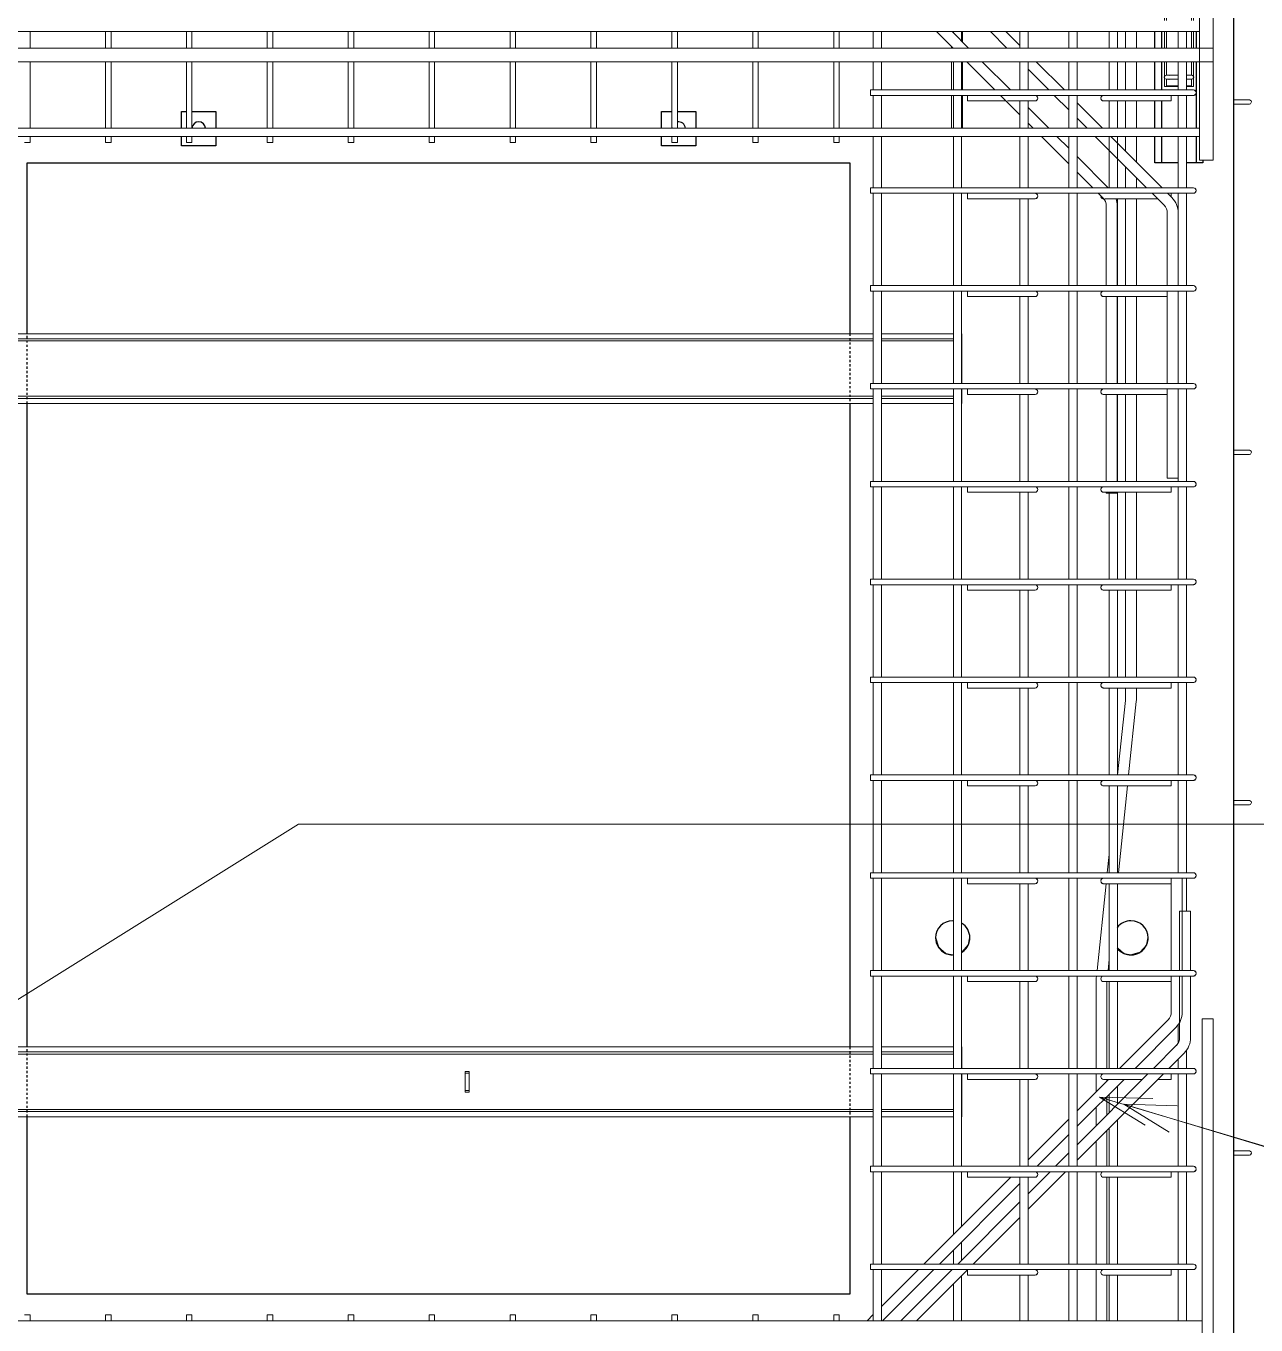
# Model space of a CAD drawing. Header units: millimetres. Extents: x 65441 to 98797, y 2255 to 31386.
# Drawn here: x 68881 to 70675, y 3655 to 5549 of the extents above; entities that cross this region are included whole.
import ezdxf

# ---------------------------------------------------------------- set-up
doc = ezdxf.new("R2010")
doc.units = ezdxf.units.MM
doc.linetypes.add('Dash', pattern=[6.36, 3.18, -3.18])
for name, color, linetype, lineweight in [('A-GENM', 13, 'Continuous', 18), ('A-WALL', 113, 'Continuous', 25), ('A-WALL-HDLN', 110, 'Dash', 25), ('S-BEAM', 12, 'Continuous', 18), ('S-RBAR', 171, 'Continuous', 18), ('S-RBAR-IDEN', 171, 'Continuous', 9)]:
    doc.layers.add(name, color=color, linetype=linetype, lineweight=lineweight)

# ---------------------------------------------------------------- blocks, each defined once
blk = doc.blocks.new('loopbox down bent - Wire Loop-600440-Elevation Front')
at = {"layer": 'A-GENM'}
for p, q in [((70644.6, 3908.8), (70643, 3908.8)), ((70643, 3902.7), (70644.6, 3902.7)), ((70668.9, 3905.8), (70668.1, 3905.8))]:
    blk.add_line(p, q, dxfattribs=at)
at = {"layer": 'A-GENM', "flags": 128}
for points in [[(70644.6, 3908.8), (70656.5, 3908.8), (70664.4, 3908.8), (70665.8, 3908.8)], [(70665.8, 3908.8), (70661.8, 3908.8), (70651.5, 3908.8), (70644.6, 3908.8)], [(70644.6, 3902.7), (70656.5, 3902.7), (70664.4, 3902.7), (70665.8, 3902.7)], [(70665.8, 3902.7), (70661.8, 3902.7), (70651.5, 3902.7), (70644.6, 3902.7)], [(70665.8, 3908.8), (70668.3, 3907.4), (70668.8, 3905.8)], [(70668.8, 3905.8), (70667.4, 3903.2), (70665.8, 3902.7)]]:
    blk.add_lwpolyline(points, dxfattribs=at)
blk = doc.blocks.new('loopbox down bent - Wire Loop-V8-Elevation Front')
at = {"layer": 'A-GENM'}
for p, q in [((70542, 5582.9), (70542, 5557.5)), ((70544.8, 5582.9), (70544.8, 5557.5)), ((70551.5, 5586.2), (70562, 5586.2)), ((70562, 5585.3), (70551.5, 5585.3)), ((70574, 5586.2), (70581.2, 5586.2)), ((70581.2, 5585.3), (70574, 5585.3)), ((70581.2, 5586.2), (70582.8, 5586.2)), ((70581.2, 5586.2), (70581.2, 5557.5)), ((70584, 5586.2), (70582.8, 5586.2)), ((70584, 5557.5), (70584, 5586.2)), ((70542, 5541.5), (70542, 5517.3)), ((70544.8, 5541.5), (70544.8, 5517.3)), ((70581.2, 5541.5), (70581.2, 5517.3)), ((70584, 5517.3), (70584, 5541.5)), ((70542, 5497.3), (70542, 5475.8)), ((70544.8, 5497.3), (70544.8, 5477.7)), ((70581.2, 5497.3), (70581.2, 5477.7)), ((70584, 5473.8), (70584, 5497.3)), ((70542, 5475.7), (70542, 5461.3)), ((70544.5, 5477.8), (70544.7, 5477.8)), ((70581.4, 5477.8), (70581.6, 5477.8)), ((70542.1, 5461.3), (70543.2, 5461.3)), ((70544.8, 5461.3), (70543.2, 5461.3)), ((70544.7, 5471.7), (70544.5, 5471.7)), ((70544.8, 5471.8), (70544.8, 5461.3)), ((70544.8, 5462.1), (70562, 5462.1)), ((70562, 5461.3), (70544.8, 5461.3)), ((70574, 5462.1), (70581.2, 5462.1)), ((70581.2, 5461.3), (70574, 5461.3)), ((70581.2, 5471.8), (70581.2, 5461.3)), ((70582.8, 5461.3), (70581.2, 5461.3)), ((70581.6, 5471.7), (70581.4, 5471.7)), ((70582.8, 5461.3), (70584, 5461.3)), ((70584, 5461.3), (70584, 5473.7))]:
    blk.add_line(p, q, dxfattribs=at)
at = {"layer": 'A-GENM', "flags": 128}
for points in [[(70541.5, 5474.7), (70542.9, 5477.3), (70544.5, 5477.8)], [(70562, 5477.8), (70555.3, 5477.8), (70546.5, 5477.8), (70544.5, 5477.8)], [(70581.6, 5477.8), (70577.6, 5477.8), (70574, 5477.8)], [(70581.6, 5477.8), (70584.1, 5476.4), (70584.6, 5474.7)], [(70544.5, 5471.7), (70542, 5473.1), (70541.5, 5474.7)], [(70544.5, 5471.7), (70548.5, 5471.7), (70558.7, 5471.7), (70562, 5471.7)], [(70574, 5471.7), (70579.6, 5471.7), (70581.6, 5471.7)], [(70584.6, 5474.7), (70583.2, 5472.2), (70581.6, 5471.7)]]:
    blk.add_lwpolyline(points, dxfattribs=at)
at = {"layer": 'A-GENM'}
for start_param, end_param in [(0.108567, 0.261799), (5.759587, 6.174619), (2.879793, 3.101861), (3.255247, 3.349095)]:
    blk.add_ellipse((70548.6, 5474.7), major_axis=(0, 3.04), ratio=0.992467, start_param=start_param, end_param=end_param, dxfattribs=at)
blk = doc.blocks.new('RR spread anchor face based - RR-SA-1_4-160-614768-Elevation Front')
at = {"layer": 'A-GENM'}
for p, q in [((67660, 5602.2), (67660, 5604.7)), ((67660, 5604.7), (67666, 5604.7)), ((67660, 5577.2), (67660, 5602.2)), ((67660, 5602.2), (67666, 5602.2)), ((67666, 5604.7), (67666, 5602.2)), ((67666, 5602.2), (67666, 5577.2)), ((67660, 5574.7), (67660, 5577.2)), ((67660, 5577.2), (67666, 5577.2)), ((67666, 5574.7), (67660, 5574.7)), ((67666, 5577.2), (67666, 5574.7))]:
    blk.add_line(p, q, dxfattribs=at)
blk = doc.blocks.new('M_Linear Stiffener-Channel - C100X8-5344115-Elevation Front')
at = {"layer": 'S-BEAM'}
for p, q in [((68666.4, 4053.2), (68666.4, 4060.7)), ((68666.4, 4060.7), (68681.3, 4060.7)), ((68693.3, 4060.7), (68717.6, 4060.7)), ((68729.6, 4060.7), (68837, 4060.7)), ((68849, 4060.7), (70117, 4060.7)), ((70129, 4060.7), (70234, 4060.7)), ((70246.4, 4060.7), (70246.4, 4053.2)), ((68666.4, 4050.1), (68666.4, 4053.2)), ((68666.4, 4053.2), (68681.3, 4053.2)), ((68666.4, 3977.7), (68666.4, 4050.1)), ((68666.4, 4050.1), (68681.3, 4050.1)), ((68693.3, 4053.2), (68717.6, 4053.2)), ((68693.3, 4050.1), (68717.6, 4050.1)), ((68729.6, 4053.2), (68837, 4053.2)), ((68729.6, 4050.1), (68837, 4050.1)), ((68849, 4053.2), (70117, 4053.2)), ((68849, 4050.1), (70117, 4050.1)), ((70129, 4053.2), (70234, 4053.2)), ((70129, 4050.1), (70234, 4050.1)), ((70246.4, 4053.2), (70246.4, 4050.1)), ((70246.4, 4050.1), (70246.4, 4029.2)), ((70246.4, 4021.2), (70246.4, 3969.4)), ((68666.4, 3966.2), (68666.4, 3969.4)), ((68666.4, 3969.4), (68681.3, 3969.4)), ((68666.4, 3958.7), (68666.4, 3966.2)), ((68681.3, 3966.2), (68666.4, 3966.2)), ((68693.3, 3969.4), (68717.6, 3969.4)), ((68717.6, 3966.2), (68693.3, 3966.2)), ((68729.6, 3969.4), (68837, 3969.4)), ((68837, 3966.2), (68729.6, 3966.2)), ((68849, 3969.4), (70117, 3969.4)), ((70117, 3966.2), (68849, 3966.2)), ((70129, 3969.4), (70234, 3969.4)), ((70234, 3966.2), (70129, 3966.2)), ((70246.4, 3969.4), (70246.4, 3966.2)), ((70246.4, 3966.2), (70246.4, 3958.7)), ((68666.4, 3958.7), (68681.3, 3958.7)), ((68693.3, 3958.7), (68717.6, 3958.7)), ((68729.6, 3958.7), (68837, 3958.7)), ((68849, 3958.7), (70117, 3958.7)), ((70129, 3958.7), (70234, 3958.7))]:
    blk.add_line(p, q, dxfattribs=at)
blk = doc.blocks.new('M_Linear Stiffener-Channel - C100X8-V11-Elevation Front')
at = {"layer": 'S-BEAM'}
for p, q in [((68666.4, 5093.2), (68666.4, 5100.7)), ((68666.4, 5100.7), (68681.3, 5100.7)), ((68693.3, 5100.7), (68717.6, 5100.7)), ((68729.6, 5100.7), (68837, 5100.7)), ((68849, 5100.7), (70117, 5100.7)), ((70129, 5100.7), (70234, 5100.7)), ((70246.4, 5100.7), (70246.4, 5093.2)), ((68666.4, 5090.1), (68666.4, 5093.2)), ((68666.4, 5093.2), (68681.3, 5093.2)), ((68666.4, 5009.4), (68666.4, 5090.1)), ((68666.4, 5090.1), (68681.3, 5090.1)), ((68693.3, 5093.2), (68717.6, 5093.2)), ((68693.3, 5090.1), (68717.6, 5090.1)), ((68729.6, 5093.2), (68837, 5093.2)), ((68729.6, 5090.1), (68837, 5090.1)), ((68849, 5093.2), (70117, 5093.2)), ((68849, 5090.1), (70117, 5090.1)), ((70129, 5093.2), (70234, 5093.2)), ((70129, 5090.1), (70234, 5090.1)), ((70246.4, 5093.2), (70246.4, 5090.1)), ((70246.4, 5090.1), (70246.4, 5028.1)), ((68666.4, 5006.2), (68666.4, 5009.4)), ((68666.4, 5009.4), (68681.3, 5009.4)), ((68666.4, 4998.7), (68666.4, 5006.2)), ((68681.3, 5006.2), (68666.4, 5006.2)), ((68693.3, 5009.4), (68717.6, 5009.4)), ((68717.6, 5006.2), (68693.3, 5006.2)), ((68729.6, 5009.4), (68837, 5009.4)), ((68837, 5006.2), (68729.6, 5006.2)), ((68849, 5009.4), (70117, 5009.4)), ((70117, 5006.2), (68849, 5006.2)), ((70129, 5009.4), (70234, 5009.4)), ((70234, 5006.2), (70129, 5006.2)), ((70246.4, 5020.1), (70246.4, 5009.4)), ((70246.4, 5009.4), (70246.4, 5006.2)), ((70246.4, 5006.2), (70246.4, 4998.7)), ((68666.4, 4998.7), (68681.3, 4998.7)), ((68693.3, 4998.7), (68717.6, 4998.7)), ((68729.6, 4998.7), (68837, 4998.7)), ((68849, 4998.7), (70117, 4998.7)), ((70129, 4998.7), (70234, 4998.7))]:
    blk.add_line(p, q, dxfattribs=at)

msp = doc.modelspace()

# ---------------------------------------------------------------- linework, layer by layer
at = {"layer": 'A-WALL'}
for p, q in [((70643, 3269.7), (70643, 6199.7)), ((70528, 5517.3), (70528, 5541.5)), ((70538, 5517.3), (70538, 5541.5)), ((70588, 5541.5), (70588, 5517.3)), ((70528, 5456.2), (70528, 5497.3)), ((70538, 5456.2), (70538, 5497.3)), ((70588, 5497.3), (70588, 5400.5)), ((70528, 5400.5), (70528, 5440.2)), ((70538, 5400.5), (70538, 5440.2)), ((69108, 5424.7), (69115.1, 5424.7)), ((69108, 5400.5), (69108, 5424.7)), ((69123.1, 5424.7), (69158, 5424.7)), ((69158, 5424.7), (69158, 5400.5)), ((69808, 5424.7), (69823.3, 5424.7)), ((69808, 5400.5), (69808, 5424.7)), ((69831.3, 5424.7), (69858, 5424.7)), ((69858, 5424.7), (69858, 5400.5)), ((69108, 5374.7), (69108, 5388.5)), ((69158, 5388.5), (69158, 5374.7)), ((69808, 5374.7), (69808, 5388.5)), ((69858, 5388.5), (69858, 5374.7)), ((70528, 5349.7), (70528, 5388.5)), ((70538, 5349.7), (70538, 5388.5)), ((70588, 5388.5), (70588, 5349.7)), ((69158, 5374.7), (69108, 5374.7)), ((69858, 5374.7), (69808, 5374.7)), ((68883, 5100.7), (68883, 5349.7)), ((68883, 5349.7), (70083, 5349.7)), ((70083, 5349.7), (70083, 5100.7)), ((70562, 5349.7), (70528, 5349.7)), ((70598, 5349.7), (70574, 5349.7)), ((70598, 5353.7), (70598, 5349.7)), ((68883, 4060.7), (68883, 4998.7)), ((70083, 4998.7), (70083, 4060.7)), ((70233, 4194.7), (70234, 4195)), ((68883, 3699.8), (68883, 3958.7)), ((70083, 3958.7), (70083, 3699.8)), ((70083, 3699.8), (68883, 3699.8))]:
    msp.add_line(p, q, dxfattribs=at)
at = {"layer": 'A-WALL', "flags": 128}
for points in [[(70208, 4219.7), (70212.1, 4206.2), (70222.8, 4196.9), (70233, 4194.7)], [(70246, 4198.6), (70246.6, 4198.8), (70255.9, 4209.5), (70258, 4219.7)], [(70493, 4194.7), (70506.6, 4198.8), (70515.9, 4209.5), (70518, 4219.7)], [(70473.3, 4205.1), (70482.8, 4196.9), (70493, 4194.7)]]:
    msp.add_lwpolyline(points, dxfattribs=at)
at = {"layer": 'A-WALL'}
for centre, radius, start, end in [((69133, 5399.7), 10, 4.3467, 175.6533), ((69833, 5399.7), 10, 170.5317, 175.6533), ((69833, 5399.7), 10, 4.3467, 100.3446), ((70233, 4219.7), 25, 90, 180), ((70233, 4219.7), 25, 87.8465, 90), ((70493, 4219.7), 25, 90, 142.8912), ((70493, 4219.7), 25, 0, 90), ((70233, 4219.7), 25, 0, 58.7574), ((70233, 4219.7), 25, 180.4537, 211.9343), ((70233, 4219.7), 25, 212.3287, 213.8906), ((70233, 4219.7), 25, 304.8912, 334.131), ((70233, 4219.7), 25, 334.7741, 338.1558), ((70233, 4219.7), 25, 338.7097, 359.3674), ((70493, 4219.7), 25, 304.8912, 334.131), ((70493, 4219.7), 25, 334.7741, 338.1558), ((70493, 4219.7), 25, 338.7097, 359.3674), ((70233, 4219.7), 25, 214.9256, 244.1081), ((70233, 4219.7), 25, 244.7969, 247.806), ((70233, 4219.7), 25, 249.0595, 268.5684), ((70233, 4219.7), 25, 270.7262, 272.1535), ((70233, 4219.7), 25, 301.2426, 301.8158), ((70233, 4219.7), 25, 302.4471, 303.925), ((70493, 4219.7), 25, 217.1088, 244.1081), ((70493, 4219.7), 25, 244.7969, 247.806), ((70493, 4219.7), 25, 249.0595, 268.5684), ((70493, 4219.7), 25, 270.7262, 301.8158), ((70493, 4219.7), 25, 302.4471, 303.925)]:
    msp.add_arc(centre, radius, start, end, dxfattribs=at)
at = {"layer": 'A-WALL-HDLN'}
for p, q in [((68883, 4998.8), (68883, 5100.7)), ((70083, 5100.7), (70083, 4998.8)), ((68883, 3958.8), (68883, 4060.7)), ((70083, 4060.7), (70083, 3958.8))]:
    msp.add_line(p, q, dxfattribs=at)
at = {"layer": 'S-RBAR'}
for p, q in [((70593, 6101.7), (70593, 5353.7)), ((70613, 6101.7), (70613, 5353.7)), ((66933, 5541.5), (70593, 5541.5)), ((68887, 5541.5), (68887, 5517.3)), ((68887, 5517.3), (68887, 5541.5)), ((68997.1, 5541.5), (68997.1, 5517.3)), ((68997.1, 5517.3), (68997.1, 5541.5)), ((69005.1, 5541.5), (69005.1, 5517.3)), ((69005.1, 5517.3), (69005.1, 5541.5)), ((69115.1, 5541.5), (69115.1, 5517.3)), ((69115.1, 5517.3), (69115.1, 5541.5)), ((69123.1, 5541.5), (69123.1, 5517.3)), ((69123.1, 5517.3), (69123.1, 5541.5)), ((69233.1, 5541.5), (69233.1, 5517.3)), ((69233.1, 5517.3), (69233.1, 5541.5)), ((69241.1, 5541.5), (69241.1, 5517.3)), ((69241.1, 5517.3), (69241.1, 5541.5)), ((69351.2, 5541.5), (69351.2, 5517.3)), ((69351.2, 5517.3), (69351.2, 5541.5)), ((69359.2, 5541.5), (69359.2, 5517.3)), ((69359.2, 5517.3), (69359.2, 5541.5)), ((69469.2, 5541.5), (69469.2, 5517.3)), ((69469.2, 5517.3), (69469.2, 5541.5)), ((69477.2, 5541.5), (69477.2, 5517.3)), ((69477.2, 5517.3), (69477.2, 5541.5)), ((69587.2, 5541.5), (69587.2, 5517.3)), ((69587.2, 5517.3), (69587.2, 5541.5)), ((69595.2, 5541.5), (69595.2, 5517.3)), ((69595.2, 5517.3), (69595.2, 5541.5)), ((69705.2, 5541.5), (69705.2, 5517.3)), ((69705.2, 5517.3), (69705.2, 5541.5)), ((69713.2, 5541.5), (69713.2, 5517.3)), ((69713.2, 5517.3), (69713.2, 5541.5)), ((69823.3, 5541.5), (69823.3, 5517.3)), ((69823.3, 5517.3), (69823.3, 5541.5)), ((69831.3, 5541.5), (69831.3, 5517.3)), ((69831.3, 5517.3), (69831.3, 5541.5)), ((69941.3, 5541.5), (69941.3, 5517.3)), ((69941.3, 5517.3), (69941.3, 5541.5)), ((69949.3, 5541.5), (69949.3, 5517.3)), ((69949.3, 5517.3), (69949.3, 5541.5)), ((70059.3, 5541.5), (70059.3, 5517.3)), ((70059.3, 5517.3), (70059.3, 5541.5)), ((70067.3, 5541.5), (70067.3, 5517.3)), ((70067.3, 5517.3), (70067.3, 5541.5)), ((70117, 5517.3), (70117, 5541.5)), ((70129, 5517.3), (70129, 5541.5)), ((70209.3, 5541.5), (70233.5, 5517.3)), ((70232, 5541.5), (70256.1, 5517.3)), ((70234, 5539.5), (70234, 5541.5)), ((70246, 5527.5), (70246, 5541.5)), ((70247, 5541.5), (70247, 5526.4)), ((70287.9, 5541.5), (70312.1, 5517.3)), ((70310.5, 5541.5), (70331, 5521)), ((70331, 5517.3), (70331, 5541.5)), ((70343, 5517.3), (70343, 5541.5)), ((70402.4, 5517.3), (70402.4, 5541.5)), ((70414.4, 5517.3), (70414.4, 5541.5)), ((70461.3, 5517.3), (70461.3, 5541.5)), ((70473.3, 5517.3), (70473.3, 5541.5)), ((70485, 5541.5), (70485, 5517.3)), ((70501, 5541.5), (70501, 5517.3)), ((70562, 5517.3), (70562, 5541.5)), ((70574, 5517.3), (70574, 5541.5)), ((66913, 5517.3), (70613, 5517.3)), ((70231, 5519.8), (70231, 5517.3)), ((70613, 5497.3), (70613, 5517.3)), ((66913, 5497.3), (70613, 5497.3)), ((68887, 5497.3), (68887, 5400.5)), ((68997.1, 5497.3), (68997.1, 5400.5)), ((69005.1, 5497.3), (69005.1, 5400.5)), ((69115.1, 5497.3), (69115.1, 5400.5)), ((69123.1, 5497.3), (69123.1, 5400.5)), ((69233.1, 5497.3), (69233.1, 5400.5)), ((69241.1, 5497.3), (69241.1, 5400.5)), ((69351.2, 5497.3), (69351.2, 5400.5)), ((69359.2, 5497.3), (69359.2, 5400.5)), ((69469.2, 5497.3), (69469.2, 5400.5)), ((69477.2, 5497.3), (69477.2, 5400.5)), ((69587.2, 5497.3), (69587.2, 5400.5)), ((69595.2, 5497.3), (69595.2, 5400.5)), ((69705.2, 5497.3), (69705.2, 5400.5)), ((69713.2, 5497.3), (69713.2, 5400.5)), ((69823.3, 5497.3), (69823.3, 5400.5)), ((69831.3, 5497.3), (69831.3, 5400.5)), ((69941.3, 5497.3), (69941.3, 5400.5)), ((69949.3, 5497.3), (69949.3, 5400.5)), ((70059.3, 5497.3), (70059.3, 5400.5)), ((70067.3, 5497.3), (70067.3, 5400.5)), ((70117, 5456.2), (70117, 5497.3)), ((70129, 5456.2), (70129, 5497.3)), ((70231, 5497.3), (70231, 5456.2)), ((70234, 5456.2), (70234, 5497.3)), ((70246, 5456.2), (70246, 5497.3)), ((70247, 5497.3), (70247, 5456.2)), ((70253.5, 5497.3), (70294.6, 5456.2)), ((70276.1, 5497.3), (70317.2, 5456.2)), ((70331, 5456.2), (70331, 5497.3)), ((70343, 5456.2), (70343, 5497.3)), ((70354.7, 5497.3), (70395.8, 5456.2)), ((70402.4, 5456.2), (70402.4, 5497.3)), ((70414.4, 5456.2), (70414.4, 5497.3)), ((70461.3, 5456.2), (70461.3, 5497.3)), ((70473.3, 5456.2), (70473.3, 5497.3)), ((70485, 5497.3), (70485, 5456.2)), ((70501, 5497.3), (70501, 5456.2)), ((70562, 5456.2), (70562, 5497.3)), ((70574, 5456.2), (70574, 5497.3)), ((70343, 5486.4), (70373.1, 5456.2)), ((70113, 5456.2), (70564, 5456.2)), ((70113, 5448.2), (70113, 5456.2)), ((70584, 5456.2), (70564, 5456.2)), ((70113, 5448.2), (70564, 5448.2)), ((70117, 5400.5), (70117, 5448.2)), ((70129, 5400.5), (70129, 5448.2)), ((70231, 5448.2), (70231, 5400.5)), ((70234, 5400.5), (70234, 5448.2)), ((70246, 5400.5), (70246, 5448.2)), ((70247, 5448.2), (70247, 5400.5)), ((70254.6, 5440.2), (70254.6, 5448.2)), ((70254.6, 5440.2), (70278.8, 5440.2)), ((70310.6, 5440.2), (70278.8, 5440.2)), ((70302.6, 5448.2), (70331, 5419.9)), ((70318.9, 5440.2), (70312.8, 5440.2)), ((70318.9, 5440.2), (70353, 5440.2)), ((70331, 5400.5), (70331, 5440.2)), ((70343, 5400.5), (70343, 5440.2)), ((70381.1, 5448.2), (70402.4, 5427)), ((70402.4, 5400.5), (70402.4, 5448.2)), ((70414.4, 5400.5), (70414.4, 5448.2)), ((70414.4, 5437.6), (70451.5, 5400.5)), ((70487.2, 5440.2), (70453, 5440.2)), ((70461.3, 5400.5), (70461.3, 5440.2)), ((70473.3, 5400.5), (70473.3, 5440.2)), ((70485, 5440.2), (70485, 5400.5)), ((70487.2, 5440.2), (70527.3, 5440.2)), ((70501, 5440.2), (70501, 5400.5)), ((70551.5, 5440.2), (70527.3, 5440.2)), ((70551.5, 5448.2), (70551.5, 5440.2)), ((70562, 5400.5), (70562, 5448.2)), ((70584, 5448.2), (70564, 5448.2)), ((70574, 5400.5), (70574, 5448.2)), ((70343, 5430.5), (70373, 5400.5)), ((68283, 5400.5), (70593, 5400.5)), ((70343, 5407.9), (70350.3, 5400.5)), ((70414.4, 5415), (70428.9, 5400.5)), ((68283, 5388.5), (70593, 5388.5)), ((68887, 5388.5), (68887, 5379.7)), ((68997.1, 5388.5), (68997.1, 5379.7)), ((69005.1, 5388.5), (69005.1, 5379.7)), ((69115.1, 5388.5), (69115.1, 5379.7)), ((69123.1, 5388.5), (69123.1, 5379.7)), ((69233.1, 5388.5), (69233.1, 5379.7)), ((69241.1, 5388.5), (69241.1, 5379.7)), ((69351.2, 5388.5), (69351.2, 5379.7)), ((69359.2, 5388.5), (69359.2, 5379.7)), ((69469.2, 5388.5), (69469.2, 5379.7)), ((69477.2, 5388.5), (69477.2, 5379.7)), ((69587.2, 5388.5), (69587.2, 5379.7)), ((69595.2, 5388.5), (69595.2, 5379.7)), ((69705.2, 5388.5), (69705.2, 5379.7)), ((69713.2, 5388.5), (69713.2, 5379.7)), ((69823.3, 5388.5), (69823.3, 5379.7)), ((69831.3, 5388.5), (69831.3, 5379.7)), ((69941.3, 5388.5), (69941.3, 5379.7)), ((69949.3, 5388.5), (69949.3, 5379.7)), ((70059.3, 5388.5), (70059.3, 5379.7)), ((70067.3, 5388.5), (70067.3, 5379.7)), ((70117, 5313.5), (70117, 5388.5)), ((70129, 5313.5), (70129, 5388.5)), ((70234, 5313.5), (70234, 5388.5)), ((70246, 5313.5), (70246, 5388.5)), ((70331, 5313.5), (70331, 5388.5)), ((70343, 5313.5), (70343, 5388.5)), ((70362.3, 5388.5), (70402.4, 5348.5)), ((70385, 5388.5), (70402.4, 5371.1)), ((70402.4, 5313.5), (70402.4, 5388.5)), ((70414.4, 5313.5), (70414.4, 5388.5)), ((70440.9, 5388.5), (70515.8, 5313.5)), ((70461.3, 5313.5), (70461.3, 5388.5)), ((70463.5, 5388.5), (70538.5, 5313.5)), ((70473.3, 5313.5), (70473.3, 5388.5)), ((70485, 5388.5), (70485, 5367)), ((70501, 5388.5), (70501, 5351)), ((70562, 5313.5), (70562, 5388.5)), ((70574, 5313.5), (70574, 5388.5)), ((68879, 5379.7), (68887, 5379.7)), ((68997.1, 5379.7), (69005.1, 5379.7)), ((69115.1, 5379.7), (69123.1, 5379.7)), ((69233.1, 5379.7), (69241.1, 5379.7)), ((69351.2, 5379.7), (69359.2, 5379.7)), ((69469.2, 5379.7), (69477.2, 5379.7)), ((69587.2, 5379.7), (69595.2, 5379.7)), ((69705.2, 5379.7), (69713.2, 5379.7)), ((69823.3, 5379.7), (69831.3, 5379.7)), ((69941.3, 5379.7), (69949.3, 5379.7)), ((70059.3, 5379.7), (70067.3, 5379.7)), ((70414.4, 5359.1), (70459.9, 5313.5)), ((70485, 5344.3), (70485, 5313.5)), ((70593, 5353.7), (70613, 5353.7)), ((70414.4, 5336.5), (70437.3, 5313.5)), ((70501, 5328.3), (70501, 5313.5)), ((70113, 5313.5), (70564, 5313.5)), ((70113, 5305.5), (70113, 5313.5)), ((70113, 5305.5), (70564, 5305.5)), ((70117, 5170.8), (70117, 5305.5)), ((70129, 5170.8), (70129, 5305.5)), ((70234, 5170.8), (70234, 5305.5)), ((70246, 5170.8), (70246, 5305.5)), ((70254.6, 5297.5), (70254.6, 5305.5)), ((70402.4, 5170.8), (70402.4, 5305.5)), ((70414.4, 5170.8), (70414.4, 5305.5)), ((70445.3, 5305.5), (70452.4, 5298.5)), ((70523.8, 5305.5), (70541.4, 5288)), ((70546.5, 5305.5), (70552.7, 5299.3)), ((70551.5, 5305.5), (70551.5, 5300.5)), ((70562, 5170.8), (70562, 5305.5)), ((70584, 5313.5), (70564, 5313.5)), ((70584, 5305.5), (70564, 5305.5)), ((70574, 5170.8), (70574, 5305.5)), ((70254.6, 5297.5), (70278.8, 5297.5)), ((70318.9, 5297.5), (70278.8, 5297.5)), ((70318.9, 5297.5), (70353, 5297.5)), ((70331, 5170.8), (70331, 5297.5)), ((70343, 5170.8), (70343, 5297.5)), ((70487.2, 5297.5), (70455, 5297.5)), ((70457, 5287.2), (70457, 5170.8)), ((70473, 5287.2), (70473, 5170.8)), ((70473.3, 5170.8), (70473.3, 5297.5)), ((70485, 5297.5), (70485, 5170.8)), ((70487.2, 5297.5), (70527.3, 5297.5)), ((70501, 5297.5), (70501, 5170.8)), ((70531.8, 5297.5), (70527.3, 5297.5)), ((70546, 5276.7), (70546, 5170.8)), ((70562, 5276.7), (70562, 5170.8)), ((70113, 5170.8), (70564, 5170.8)), ((70113, 5162.8), (70113, 5170.8)), ((70113, 5162.8), (70564, 5162.8)), ((70117, 5028.1), (70117, 5162.8)), ((70129, 5028.1), (70129, 5162.8)), ((70234, 5028.1), (70234, 5162.8)), ((70246, 5028.1), (70246, 5162.8)), ((70254.6, 5154.8), (70254.6, 5162.8)), ((70254.6, 5154.8), (70278.8, 5154.8)), ((70318.9, 5154.8), (70278.8, 5154.8)), ((70318.9, 5154.8), (70353, 5154.8)), ((70331, 5028.1), (70331, 5154.8)), ((70343, 5028.1), (70343, 5154.8)), ((70402.4, 5028.1), (70402.4, 5162.8)), ((70414.4, 5028.1), (70414.4, 5162.8)), ((70487.2, 5154.8), (70453, 5154.8)), ((70457, 5154.8), (70457, 5028.1)), ((70473, 5154.8), (70473, 5028.1)), ((70473.3, 5028.1), (70473.3, 5154.8)), ((70485, 5154.8), (70485, 5028.1)), ((70487.2, 5154.8), (70527.3, 5154.8)), ((70501, 5154.8), (70501, 5028.1)), ((70546, 5154.8), (70527.3, 5154.8)), ((70546, 5162.8), (70546, 5028.1)), ((70562, 5028.1), (70562, 5162.8)), ((70562, 5162.8), (70562, 5028.1)), ((70584, 5170.8), (70564, 5170.8)), ((70584, 5162.8), (70564, 5162.8)), ((70574, 5028.1), (70574, 5162.8)), ((70113, 5028.1), (70564, 5028.1)), ((70113, 5020.1), (70113, 5028.1)), ((70584, 5028.1), (70564, 5028.1)), ((70113, 5020.1), (70564, 5020.1)), ((70117, 4885.4), (70117, 5020.1)), ((70129, 4885.4), (70129, 5020.1)), ((70234, 4885.4), (70234, 5020.1)), ((70246, 4885.4), (70246, 5020.1)), ((70254.6, 5012.1), (70254.6, 5020.1)), ((70254.6, 5012.1), (70278.8, 5012.1)), ((70318.9, 5012.1), (70278.8, 5012.1)), ((70318.9, 5012.1), (70353, 5012.1)), ((70331, 4885.4), (70331, 5012.1)), ((70343, 4885.4), (70343, 5012.1)), ((70402.4, 4885.4), (70402.4, 5020.1)), ((70414.4, 4885.4), (70414.4, 5020.1)), ((70487.2, 5012.1), (70453, 5012.1)), ((70457, 5012.1), (70457, 4885.4)), ((70473, 5012.1), (70473, 4885.4)), ((70473.3, 4885.4), (70473.3, 5012.1)), ((70485, 5012.1), (70485, 4885.4)), ((70487.2, 5012.1), (70527.3, 5012.1)), ((70501, 5012.1), (70501, 4885.4)), ((70546, 5012.1), (70527.3, 5012.1)), ((70546, 5020.1), (70546, 4890)), ((70562, 4885.4), (70562, 5020.1)), ((70562, 5020.1), (70562, 4890)), ((70584, 5020.1), (70564, 5020.1)), ((70574, 4885.4), (70574, 5020.1)), ((70546, 4890), (70562, 4890)), ((70113, 4885.4), (70564, 4885.4)), ((70113, 4877.4), (70113, 4885.4)), ((70113, 4877.4), (70564, 4877.4)), ((70117, 4742.7), (70117, 4877.4)), ((70129, 4742.7), (70129, 4877.4)), ((70234, 4742.7), (70234, 4877.4)), ((70246, 4742.7), (70246, 4877.4)), ((70254.6, 4869.4), (70254.6, 4877.4)), ((70254.6, 4869.4), (70278.8, 4869.4)), ((70318.9, 4869.4), (70278.8, 4869.4)), ((70318.9, 4869.4), (70353, 4869.4)), ((70331, 4742.7), (70331, 4869.4)), ((70343, 4742.7), (70343, 4869.4)), ((70402.4, 4742.7), (70402.4, 4877.4)), ((70414.4, 4742.7), (70414.4, 4877.4)), ((70487.2, 4869.4), (70453, 4869.4)), ((70457, 4869.4), (70457, 4868)), ((70473, 4869.4), (70473, 4868)), ((70473.3, 4742.7), (70473.3, 4869.4)), ((70485, 4869.4), (70485, 4742.7)), ((70487.2, 4869.4), (70527.3, 4869.4)), ((70501, 4869.4), (70501, 4742.7)), ((70551.5, 4869.4), (70527.3, 4869.4)), ((70551.5, 4877.4), (70551.5, 4869.4)), ((70562, 4742.7), (70562, 4877.4)), ((70584, 4885.4), (70564, 4885.4)), ((70584, 4877.4), (70564, 4877.4)), ((70574, 4742.7), (70574, 4877.4)), ((70457, 4868), (70473, 4868)), ((70461.3, 4742.7), (70461.3, 4868)), ((70113, 4742.7), (70564, 4742.7)), ((70113, 4734.7), (70113, 4742.7)), ((70584, 4742.7), (70564, 4742.7)), ((70113, 4734.7), (70564, 4734.7)), ((70117, 4600), (70117, 4734.7)), ((70129, 4600), (70129, 4734.7)), ((70234, 4600), (70234, 4734.7)), ((70246, 4600), (70246, 4734.7)), ((70254.6, 4726.7), (70254.6, 4734.7)), ((70254.6, 4726.7), (70278.8, 4726.7)), ((70318.9, 4726.7), (70278.8, 4726.7)), ((70318.9, 4726.7), (70353, 4726.7)), ((70331, 4600), (70331, 4726.7)), ((70343, 4600), (70343, 4726.7)), ((70402.4, 4600), (70402.4, 4734.7)), ((70414.4, 4600), (70414.4, 4734.7)), ((70487.2, 4726.7), (70453, 4726.7)), ((70461.3, 4600), (70461.3, 4726.7)), ((70473.3, 4600), (70473.3, 4726.7)), ((70485, 4726.7), (70485, 4600)), ((70487.2, 4726.7), (70527.3, 4726.7)), ((70501, 4726.7), (70501, 4600)), ((70551.5, 4726.7), (70527.3, 4726.7)), ((70551.5, 4734.7), (70551.5, 4726.7)), ((70562, 4600), (70562, 4734.7)), ((70584, 4734.7), (70564, 4734.7)), ((70574, 4600), (70574, 4734.7)), ((70113, 4600), (70564, 4600)), ((70113, 4592), (70113, 4600)), ((70113, 4592), (70564, 4592)), ((70117, 4457.3), (70117, 4592)), ((70129, 4457.3), (70129, 4592)), ((70234, 4457.3), (70234, 4592)), ((70246, 4457.3), (70246, 4592)), ((70254.6, 4584), (70254.6, 4592)), ((70402.4, 4457.3), (70402.4, 4592)), ((70414.4, 4457.3), (70414.4, 4592)), ((70551.5, 4592), (70551.5, 4584)), ((70562, 4457.3), (70562, 4592)), ((70584, 4600), (70564, 4600)), ((70584, 4592), (70564, 4592)), ((70574, 4457.3), (70574, 4592)), ((70254.6, 4584), (70278.8, 4584)), ((70318.9, 4584), (70278.8, 4584)), ((70318.9, 4584), (70353, 4584)), ((70331, 4457.3), (70331, 4584)), ((70343, 4457.3), (70343, 4584)), ((70487.2, 4584), (70453, 4584)), ((70461.3, 4457.3), (70461.3, 4584)), ((70473.3, 4457.3), (70473.3, 4584)), ((70484.9, 4565.8), (70473.5, 4457.3)), ((70485, 4584), (70485, 4569.2)), ((70487.2, 4584), (70527.3, 4584)), ((70501, 4584), (70501, 4569.2)), ((70551.5, 4584), (70527.3, 4584)), ((70500.8, 4564.1), (70489.6, 4457.3)), ((70113, 4457.3), (70564, 4457.3)), ((70113, 4449.3), (70113, 4457.3)), ((70584, 4457.3), (70564, 4457.3)), ((70113, 4449.3), (70564, 4449.3)), ((70117, 4314.6), (70117, 4449.3)), ((70129, 4314.6), (70129, 4449.3)), ((70234, 4314.6), (70234, 4449.3)), ((70246, 4314.6), (70246, 4449.3)), ((70254.6, 4441.3), (70254.6, 4449.3)), ((70254.6, 4441.3), (70278.8, 4441.3)), ((70318.9, 4441.3), (70278.8, 4441.3)), ((70318.9, 4441.3), (70353, 4441.3)), ((70331, 4314.6), (70331, 4441.3)), ((70343, 4314.6), (70343, 4441.3)), ((70402.4, 4314.6), (70402.4, 4449.3)), ((70414.4, 4314.6), (70414.4, 4449.3)), ((70487.2, 4441.3), (70453, 4441.3)), ((70461.3, 4314.6), (70461.3, 4441.3)), ((70473.3, 4314.6), (70473.3, 4441.3)), ((70487.9, 4441.3), (70474.6, 4314.6)), ((70487.2, 4441.3), (70527.3, 4441.3)), ((70551.5, 4441.3), (70527.3, 4441.3)), ((70551.5, 4449.3), (70551.5, 4441.3)), ((70562, 4314.6), (70562, 4449.3)), ((70584, 4449.3), (70564, 4449.3)), ((70574, 4314.6), (70574, 4449.3)), ((70461.3, 4341.4), (70458.5, 4314.6)), ((70113, 4314.6), (70564, 4314.6)), ((70113, 4306.6), (70113, 4314.6)), ((70113, 4306.6), (70564, 4306.6)), ((70117, 4171.9), (70117, 4306.6)), ((70129, 4171.9), (70129, 4306.6)), ((70234, 4171.9), (70234, 4306.6)), ((70246, 4171.9), (70246, 4306.6)), ((70254.6, 4298.6), (70254.6, 4306.6)), ((70402.4, 4171.9), (70402.4, 4306.6)), ((70414.4, 4171.9), (70414.4, 4306.6)), ((70551.5, 4306.6), (70551.5, 4298.6)), ((70551.8, 4171.9), (70551.8, 4306.6)), ((70584, 4314.6), (70564, 4314.6)), ((70584, 4306.6), (70564, 4306.6)), ((70567.8, 4171.9), (70567.8, 4306.6)), ((70574, 4258.7), (70574, 4306.6)), ((70254.6, 4298.6), (70278.8, 4298.6)), ((70318.9, 4298.6), (70278.8, 4298.6)), ((70318.9, 4298.6), (70353, 4298.6)), ((70331, 4171.9), (70331, 4298.6)), ((70343, 4171.9), (70343, 4298.6)), ((70456.8, 4298.6), (70443.5, 4171.9)), ((70487.2, 4298.6), (70453, 4298.6)), ((70461.3, 4171.9), (70461.3, 4298.6)), ((70473.3, 4171.9), (70473.3, 4298.6)), ((70487.2, 4298.6), (70527.3, 4298.6)), ((70551.5, 4298.6), (70527.3, 4298.6)), ((70580, 4258.7), (70564, 4258.7)), ((70564, 4171.9), (70564, 4258.7)), ((70580, 4171.9), (70580, 4258.7)), ((70461.3, 4188.3), (70459.6, 4171.9)), ((70113, 4171.9), (70564, 4171.9)), ((70113, 4163.9), (70113, 4171.9)), ((70584, 4171.9), (70564, 4171.9)), ((70113, 4163.9), (70564, 4163.9)), ((70117, 4029.2), (70117, 4163.9)), ((70129, 4029.2), (70129, 4163.9)), ((70234, 4029.2), (70234, 4163.9)), ((70246, 4029.2), (70246, 4163.9)), ((70254.6, 4155.9), (70254.6, 4163.9)), ((70254.6, 4155.9), (70278.8, 4155.9)), ((70318.9, 4155.9), (70278.8, 4155.9)), ((70318.9, 4155.9), (70353, 4155.9)), ((70331, 4029.2), (70331, 4155.9)), ((70343, 4029.2), (70343, 4155.9)), ((70402.4, 4029.2), (70402.4, 4163.9)), ((70414.4, 4029.2), (70414.4, 4163.9)), ((70442, 4155.9), (70442, 4029.2)), ((70442.6, 4163.9), (70442.3, 4160.9)), ((70487.2, 4155.9), (70453, 4155.9)), ((70458, 4155.9), (70458, 4029.2)), ((70461.3, 4029.2), (70461.3, 4155.9)), ((70473.3, 4029.2), (70473.3, 4155.9)), ((70487.2, 4155.9), (70527.3, 4155.9)), ((70551.5, 4155.9), (70527.3, 4155.9)), ((70551.5, 4163.9), (70551.5, 4155.9)), ((70551.8, 4111.4), (70551.8, 4163.9)), ((70584, 4163.9), (70564, 4163.9)), ((70564, 4074.2), (70564, 4163.9)), ((70567.8, 4111.4), (70567.8, 4163.9)), ((70580, 4074.2), (70580, 4163.9)), ((70476.2, 4029.2), (70547.1, 4100.1)), ((70562, 4066.5), (70562, 4093.5)), ((70613, 4101.7), (70597, 4101.7)), ((70597, 3372), (70597, 4101.7)), ((70613, 3372), (70613, 4101.7)), ((70498.9, 4029.2), (70558.4, 4088.8)), ((70525.7, 4029.2), (70559.4, 4062.9)), ((70574, 4029.2), (70574, 4056)), ((70548.4, 4029.2), (70570.7, 4051.6)), ((70562, 4029.2), (70562, 4042.9)), ((70113, 4029.2), (70564, 4029.2)), ((70113, 4021.2), (70113, 4029.2)), ((70113, 4021.2), (70564, 4021.2)), ((70117, 3886.5), (70117, 4021.2)), ((70129, 3886.5), (70129, 4021.2)), ((70234, 3886.5), (70234, 4021.2)), ((70246, 3886.5), (70246, 4021.2)), ((70254.6, 4013.2), (70254.6, 4021.2)), ((70402.4, 3886.5), (70402.4, 4021.2)), ((70414.4, 3886.5), (70414.4, 4021.2)), ((70414.4, 3895.3), (70540.4, 4021.2)), ((70414.4, 3917.9), (70517.7, 4021.2)), ((70442, 4021.2), (70442, 3995.1)), ((70551.5, 4021.2), (70551.5, 4013.2)), ((70562, 3886.5), (70562, 4021.2)), ((70584, 4029.2), (70564, 4029.2)), ((70584, 4021.2), (70564, 4021.2)), ((70574, 3886.5), (70574, 4021.2)), ((70254.6, 4013.2), (70278.8, 4013.2)), ((70318.9, 4013.2), (70278.8, 4013.2)), ((70318.9, 4013.2), (70353, 4013.2)), ((70331, 3886.5), (70331, 4013.2)), ((70343, 3886.5), (70343, 4013.2)), ((70414.4, 3944.8), (70482.9, 4013.2)), ((70414.9, 3967.9), (70460.2, 4013.2)), ((70487.2, 4013.2), (70453, 4013.2)), ((70458, 4013.2), (70458, 4011.1)), ((70473.3, 3976.8), (70473.3, 4003.7)), ((70487.2, 4013.2), (70509.7, 4013.2)), ((70551.5, 4013.2), (70532.4, 4013.2)), ((70458, 3988.4), (70458, 3961.6)), ((70461.3, 3964.8), (70461.3, 3991.7)), ((70442, 3972.4), (70442, 3945.6)), ((70343, 3896), (70402.4, 3955.4)), ((70461.3, 3886.5), (70461.3, 3942.2)), ((70473.3, 3886.5), (70473.3, 3954.2)), ((70356.2, 3886.5), (70402.4, 3932.8)), ((70442, 3922.9), (70442, 3886.5)), ((70458, 3938.9), (70458, 3886.5)), ((70383, 3886.5), (70402.4, 3905.9)), ((70113, 3886.5), (70564, 3886.5)), ((70113, 3878.5), (70113, 3886.5)), ((70584, 3886.5), (70564, 3886.5)), ((70113, 3878.5), (70564, 3878.5)), ((70117, 3743.8), (70117, 3878.5)), ((70129, 3743.8), (70129, 3878.5)), ((70190.8, 3743.8), (70317.5, 3870.5)), ((70234, 3787), (70234, 3878.5)), ((70246, 3799), (70246, 3878.5)), ((70254.6, 3870.5), (70254.6, 3878.5)), ((70254.6, 3870.5), (70278.8, 3870.5)), ((70318.9, 3870.5), (70278.8, 3870.5)), ((70318.9, 3870.5), (70353, 3870.5)), ((70331, 3743.8), (70331, 3870.5)), ((70343, 3823.9), (70397.7, 3878.5)), ((70343, 3846.5), (70375, 3878.5)), ((70343, 3743.8), (70343, 3870.5)), ((70402.4, 3743.8), (70402.4, 3878.5)), ((70414.4, 3743.8), (70414.4, 3878.5)), ((70442, 3878.5), (70442, 3743.8)), ((70487.2, 3870.5), (70453, 3870.5)), ((70458, 3870.5), (70458, 3743.8)), ((70461.3, 3743.8), (70461.3, 3870.5)), ((70473.3, 3743.8), (70473.3, 3870.5)), ((70487.2, 3870.5), (70527.3, 3870.5)), ((70551.5, 3870.5), (70527.3, 3870.5)), ((70551.5, 3878.5), (70551.5, 3870.5)), ((70562, 3743.8), (70562, 3878.5)), ((70584, 3878.5), (70564, 3878.5)), ((70574, 3743.8), (70574, 3878.5)), ((70213.5, 3743.8), (70331, 3861.4)), ((70240.3, 3743.8), (70331, 3834.5)), ((70263, 3743.8), (70331, 3811.9)), ((70246, 3749.5), (70246, 3776.4)), ((70234, 3743.8), (70234, 3764.4)), ((70113, 3743.8), (70564, 3743.8)), ((70113, 3735.8), (70113, 3743.8)), ((70113, 3735.8), (70564, 3735.8)), ((70117, 3661), (70117, 3735.8)), ((70129, 3661), (70129, 3735.8)), ((70129, 3682.1), (70182.8, 3735.8)), ((70130.6, 3661), (70205.5, 3735.8)), ((70157.5, 3661), (70232.3, 3735.8)), ((70180.1, 3661), (70255, 3735.8)), ((70254.6, 3727.8), (70254.6, 3735.4)), ((70402.4, 3661), (70402.4, 3735.8)), ((70414.4, 3661), (70414.4, 3735.8)), ((70442, 3735.8), (70442, 3661)), ((70551.5, 3735.8), (70551.5, 3727.8)), ((70562, 3661), (70562, 3735.8)), ((70584, 3743.8), (70564, 3743.8)), ((70584, 3735.8), (70564, 3735.8)), ((70574, 3661), (70574, 3735.8)), ((70234, 3661), (70234, 3714.9)), ((70246, 3661), (70246, 3726.9)), ((70254.6, 3727.8), (70278.8, 3727.8)), ((70318.9, 3727.8), (70278.8, 3727.8)), ((70318.9, 3727.8), (70353, 3727.8)), ((70331, 3661), (70331, 3727.8)), ((70343, 3661), (70343, 3727.8)), ((70487.2, 3727.8), (70453, 3727.8)), ((70458, 3727.8), (70458, 3661)), ((70461.3, 3661), (70461.3, 3727.8)), ((70473.3, 3661), (70473.3, 3727.8)), ((70487.2, 3727.8), (70527.3, 3727.8)), ((70551.5, 3727.8), (70527.3, 3727.8)), ((68083, 3661), (70597, 3661)), ((68887, 3669.8), (68879, 3669.8)), ((68887, 3661), (68887, 3669.8)), ((69005.1, 3669.8), (68997.1, 3669.8)), ((68997.1, 3661), (68997.1, 3669.8)), ((69005.1, 3661), (69005.1, 3669.8)), ((69123.1, 3669.8), (69115.1, 3669.8)), ((69115.1, 3661), (69115.1, 3669.8)), ((69123.1, 3661), (69123.1, 3669.8)), ((69241.1, 3669.8), (69233.1, 3669.8)), ((69233.1, 3661), (69233.1, 3669.8)), ((69241.1, 3661), (69241.1, 3669.8)), ((69359.2, 3669.8), (69351.2, 3669.8)), ((69351.2, 3661), (69351.2, 3669.8)), ((69359.2, 3661), (69359.2, 3669.8)), ((69477.2, 3669.8), (69469.2, 3669.8)), ((69469.2, 3661), (69469.2, 3669.8)), ((69477.2, 3661), (69477.2, 3669.8)), ((69595.2, 3669.8), (69587.2, 3669.8)), ((69587.2, 3661), (69587.2, 3669.8)), ((69595.2, 3661), (69595.2, 3669.8)), ((69713.2, 3669.8), (69705.2, 3669.8)), ((69705.2, 3661), (69705.2, 3669.8)), ((69713.2, 3661), (69713.2, 3669.8)), ((69831.3, 3669.8), (69823.3, 3669.8)), ((69823.3, 3661), (69823.3, 3669.8)), ((69831.3, 3661), (69831.3, 3669.8)), ((69949.3, 3669.8), (69941.3, 3669.8)), ((69941.3, 3661), (69941.3, 3669.8)), ((69949.3, 3661), (69949.3, 3669.8)), ((70067.3, 3669.8), (70059.3, 3669.8)), ((70059.3, 3661), (70059.3, 3669.8)), ((70067.3, 3661), (70067.3, 3669.8)), ((70108, 3661), (70117, 3670.1))]:
    msp.add_line(p, q, dxfattribs=at)
for centre, radius, start, end in [((70584, 5452.2), 4, 270, 90), ((70353, 5444.2), 4, 75, 90), ((70353, 5444.2), 4, 270, 90), ((70353, 5444.2), 4, 15, 60), ((70353, 5444.2), 4, 300, 345), ((70453, 5444.2), 4, 90, 270), ((70453, 5444.2), 4, 120, 165), ((70453, 5444.2), 4, 195, 240), ((70453, 5444.2), 4, 255, 270), ((70584, 5452.2), 4, 270, 285), ((70584, 5452.2), 4, 15, 60), ((70584, 5452.2), 4, 300, 345), ((70353, 5301.5), 4, 75, 90), ((70353, 5301.5), 4, 270, 90), ((70353, 5301.5), 4, 15, 60), ((70584, 5309.5), 4, 270, 90), ((70584, 5309.5), 4, 270, 285), ((70584, 5309.5), 4, 15, 60), ((70584, 5309.5), 4, 300, 345), ((70353, 5301.5), 4, 300, 345), ((70453, 5301.5), 4, 180, 270), ((70453, 5301.5), 4, 195, 240), ((70453, 5301.5), 4, 255, 270), ((70441, 5287.2), 16, 0, 45), ((70441, 5287.2), 32, 0, 19.0623), ((70530, 5276.7), 16, 0, 45), ((70530, 5276.7), 32, 0, 45), ((70353, 5158.8), 4, 75, 90), ((70353, 5158.8), 4, 270, 90), ((70353, 5158.8), 4, 15, 60), ((70353, 5158.8), 4, 300, 345), ((70453, 5158.8), 4, 90, 270), ((70453, 5158.8), 4, 120, 161.8733), ((70453, 5158.8), 4, 195, 240), ((70453, 5158.8), 4, 255, 270), ((70584, 5166.8), 4, 270, 90), ((70584, 5166.8), 4, 270, 285), ((70584, 5166.8), 4, 15, 60), ((70584, 5166.8), 4, 300, 345), ((70584, 5024.1), 4, 270, 90), ((70584, 5024.1), 4, 15, 60), ((70584, 5024.1), 4, 300, 345), ((70353, 5016.1), 4, 75, 90), ((70353, 5016.1), 4, 270, 90), ((70353, 5016.1), 4, 15, 60), ((70353, 5016.1), 4, 300, 345), ((70453, 5016.1), 4, 90, 270), ((70453, 5016.1), 4, 120, 165), ((70453, 5016.1), 4, 195, 240), ((70453, 5016.1), 4, 255, 270), ((70584, 5024.1), 4, 270, 285), ((70353, 4873.4), 4, 75, 90), ((70353, 4873.4), 4, 270, 90), ((70353, 4873.4), 4, 15, 60), ((70353, 4873.4), 4, 300, 345), ((70453, 4873.4), 4, 90, 270), ((70453, 4873.4), 4, 120, 165), ((70453, 4873.4), 4, 195, 240), ((70453, 4873.4), 4, 255, 270), ((70584, 4881.4), 4, 270, 90), ((70584, 4881.4), 4, 270, 285), ((70584, 4881.4), 4, 15, 60), ((70584, 4881.4), 4, 300, 345), ((70584, 4738.7), 4, 270, 90), ((70584, 4738.7), 4, 15, 60), ((70584, 4738.7), 4, 300, 345), ((70353, 4730.7), 4, 75, 90), ((70353, 4730.7), 4, 270, 90), ((70353, 4730.7), 4, 15, 60), ((70353, 4730.7), 4, 300, 345), ((70453, 4730.7), 4, 90, 270), ((70453, 4730.7), 4, 120, 165), ((70453, 4730.7), 4, 195, 240), ((70453, 4730.7), 4, 255, 270), ((70584, 4738.7), 4, 270, 285), ((70353, 4588), 4, 75, 90), ((70353, 4588), 4, 270, 90), ((70353, 4588), 4, 15, 60), ((70353, 4588), 4, 300, 345), ((70453, 4588), 4, 90, 270), ((70453, 4588), 4, 120, 165), ((70453, 4588), 4, 195, 240), ((70584, 4596), 4, 270, 90), ((70584, 4596), 4, 270, 285), ((70584, 4596), 4, 15, 60), ((70584, 4596), 4, 300, 345), ((70453, 4588), 4, 255, 270), ((70453, 4569.2), 32, 354, 0), ((70453, 4569.2), 48, 354, 360), ((70584, 4453.3), 4, 270, 90), ((70584, 4453.3), 4, 15, 60), ((70584, 4453.3), 4, 300, 345), ((70353, 4445.3), 4, 75, 90), ((70353, 4445.3), 4, 270, 90), ((70353, 4445.3), 4, 15, 60), ((70353, 4445.3), 4, 300, 345), ((70453, 4445.3), 4, 90, 270), ((70453, 4445.3), 4, 120, 165), ((70453, 4445.3), 4, 195, 240), ((70453, 4445.3), 4, 255, 270), ((70584, 4453.3), 4, 270, 285), ((70353, 4302.6), 4, 75, 90), ((70353, 4302.6), 4, 270, 90), ((70353, 4302.6), 4, 15, 60), ((70353, 4302.6), 4, 300, 345), ((70453, 4302.6), 4, 90, 270), ((70453, 4302.6), 4, 120, 165), ((70453, 4302.6), 4, 195, 240), ((70584, 4310.6), 4, 270, 90), ((70584, 4310.6), 4, 270, 285), ((70584, 4310.6), 4, 15, 60), ((70584, 4310.6), 4, 300, 345), ((70453, 4302.6), 4, 255, 270), ((70584, 4167.9), 4, 270, 90), ((70584, 4167.9), 4, 15, 60), ((70353, 4159.9), 4, 75, 90), ((70353, 4159.9), 4, 270, 90), ((70353, 4159.9), 4, 15, 60), ((70353, 4159.9), 4, 300, 345), ((70490, 4155.9), 48, 174, 180), ((70453, 4159.9), 4, 90, 270), ((70584, 4167.9), 4, 270, 285), ((70584, 4167.9), 4, 300, 345), ((70535.8, 4111.4), 16, 315, 360), ((70535.8, 4111.4), 32, 315, 360), ((70548, 4074.2), 16, 315, 360), ((70548, 4074.2), 32, 315, 360), ((70353, 4017.2), 4, 75, 90), ((70353, 4017.2), 4, 270, 90), ((70353, 4017.2), 4, 15, 60), ((70453, 4017.2), 4, 90, 270), ((70584, 4025.2), 4, 270, 90), ((70584, 4025.2), 4, 270, 285), ((70584, 4025.2), 4, 15, 60), ((70584, 4025.2), 4, 300, 345), ((70353, 4017.2), 4, 300, 345), ((70584, 3882.5), 4, 270, 90), ((70584, 3882.5), 4, 15, 60), ((70353, 3874.5), 4, 75, 90), ((70353, 3874.5), 4, 270, 90), ((70353, 3874.5), 4, 15, 60), ((70353, 3874.5), 4, 300, 345), ((70453, 3874.5), 4, 90, 270), ((70584, 3882.5), 4, 270, 285), ((70584, 3882.5), 4, 300, 345), ((70353, 3731.8), 4, 75, 90), ((70353, 3731.8), 4, 270, 90), ((70353, 3731.8), 4, 15, 60), ((70453, 3731.8), 4, 90, 270), ((70584, 3739.8), 4, 270, 90), ((70584, 3739.8), 4, 270, 285), ((70584, 3739.8), 4, 15, 60), ((70584, 3739.8), 4, 300, 345), ((70353, 3731.8), 4, 300, 345)]:
    msp.add_arc(centre, radius, start, end, dxfattribs=at)
at = {"layer": 'S-RBAR-IDEN'}
for p, q in [((68538.6, 3923.4), (69278.5, 4385.3)), ((68568.5, 3942.3), (69278.5, 4385.3)), ((69278.5, 4385.3), (70797.8, 4385.3)), ((69278.5, 4385.3), (70797.8, 4385.3)), ((70447.3, 3987.4), (70525, 3985.2)), ((70447.3, 3987.4), (70513.5, 3946.7)), ((70447.3, 3987.4), (70697.6, 3912.8)), ((70482.7, 3977.2), (70560.3, 3974.7)), ((70482.7, 3977.2), (70548.6, 3936.2)), ((70482.7, 3977.2), (70695.3, 3912.8))]:
    msp.add_line(p, q, dxfattribs=at)

# ---------------------------------------------------------------- block references
at = {"layer": 'A-GENM'}
for name, p in [('loopbox down bent - Wire Loop-V8-Elevation Front', (0, 0)), ('loopbox down bent - Wire Loop-600440-Elevation Front', (0, 1533)), ('loopbox down bent - Wire Loop-600440-Elevation Front', (0, 1022)), ('loopbox down bent - Wire Loop-600440-Elevation Front', (0, 511)), ('RR spread anchor face based - RR-SA-1_4-160-614768-Elevation Front', (1861.5, -1580)), ('loopbox down bent - Wire Loop-600440-Elevation Front', (0, 0))]:
    msp.add_blockref(name, p, dxfattribs=at)
at = {"layer": 'S-BEAM'}
for name in ['M_Linear Stiffener-Channel - C100X8-V11-Elevation Front', 'M_Linear Stiffener-Channel - C100X8-5344115-Elevation Front']:
    msp.add_blockref(name, (0, 0), dxfattribs=at)

doc.saveas('drawing.dxf')
